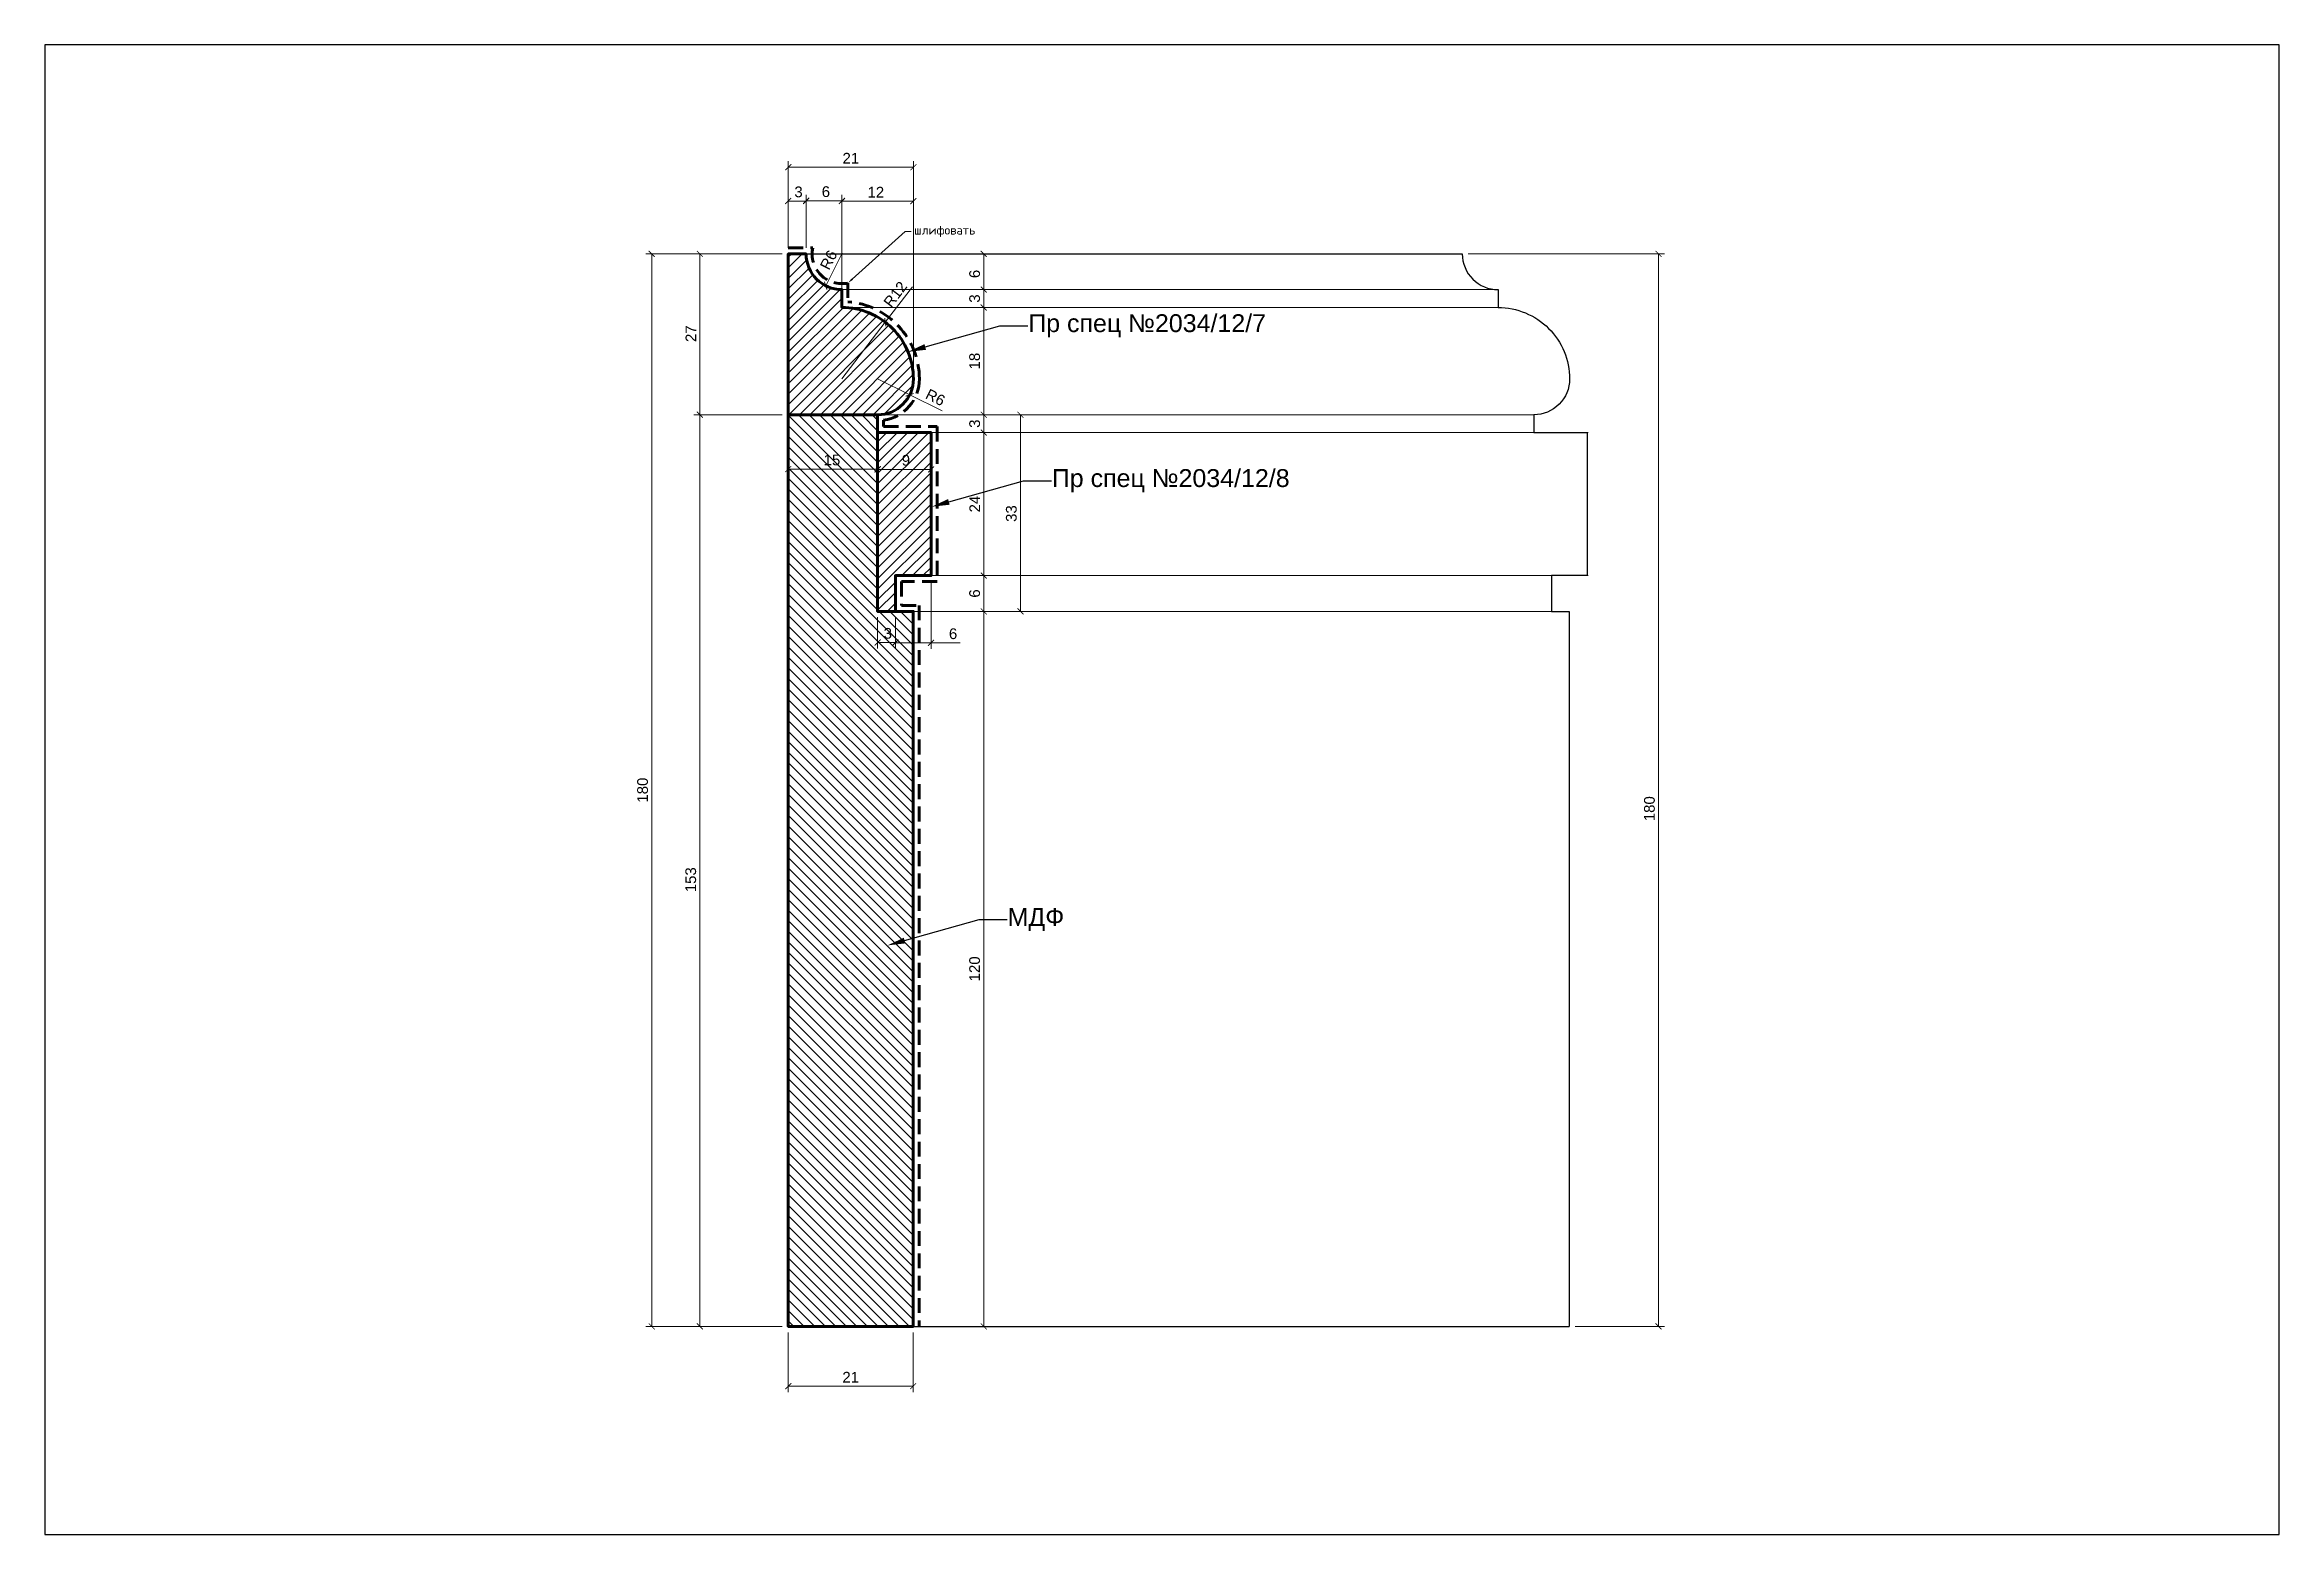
# Model space of a CAD drawing. Header units: inches. Extents: x -310 to 65, y 1039 to 1289.
import ezdxf
from ezdxf import colors
from ezdxf.entities.mleader import LeaderData, LeaderLine
from ezdxf.math import Vec2, Vec3

# ---------------------------------------------------------------- set-up
doc = ezdxf.new("R2010")
doc.units = ezdxf.units.IN
doc.header["$MEASUREMENT"] = 0
doc.linetypes.add('HIDDEN', pattern=[0.375, 0.25, -0.125])
doc.layers.add('Outside panel', color=7, linetype='Continuous', lineweight=18, true_color=0x7f5e57)
doc.layers.add('линия 50', color=1, linetype='Continuous', lineweight=140)
doc.layers.add('служебный слой РАЗМЕРЫ', color=7, linetype='Continuous', lineweight=9)
doc.layers.add('размеры в модели', color=7, linetype='Continuous')
doc.styles.get("Standard").update_dxf_attribs({"font": 'arial.ttf'})
doc.styles.add('ЕСКД профили текст', font='isocpeur.ttf')
doc.dimstyles.new('M_1', dxfattribs={"dimtxt": 1.8, "dimasz": 1, "dimexe": 1, "dimexo": 1, "dimgap": 0.6, "dimtad": 1, "dimdec": 0, "dimdsep": 46, "dimtxsty": 'Standard', "dimblk": 'ARCHTICK', "dimcen": -5, "dimclrd": 7, "dimclre": 7, "dimclrt": 7, "dimadec": 0, "dimazin": 0, "dimtfac": 1, "dimtdec": 0, "dimtmove": 0, "dimatfit": 3, "dimfxl": 1, "dimtolj": 1, "dimtzin": 0, "dimlwd": 5, "dimlwe": 5, "dimarcsym": 0})
pattern_1 = [(45, (-314328.9568, 92014.461), (-0.8838834765, 0.8838834765), [])]

# ---------------------------------------------------------------- blocks, each defined once
blk = doc.blocks.new('_ArchTick')
at = {"color": 0, "linetype": 'ByBlock', "const_width": 0.15}
blk.add_lwpolyline([(-0.5, -0.5), (0.5, 0.5)], dxfattribs=at)
blk = doc.blocks.new('*D25')
at = {"color": 7, "lineweight": 5, "ltscale": 1000, "transparency": 16777216}
for p, q in [((-71.11, 1253.52), (-38.18, 1253.52)), ((-39.18, 1253.52), (-39.18, 1073.52)), ((-53.15, 1073.52), (-38.18, 1073.52))]:
    blk.add_line(p, q, dxfattribs=at)
at = {"layer": 'Defpoints', "color": 0, "ltscale": 1000, "transparency": 16777216}
for p in [(-72.11, 1253.52), (-54.15, 1073.52), (-39.18, 1073.52)]:
    blk.add_point(p, dxfattribs=at)
at = {"color": 7, "lineweight": 5, "ltscale": 1000, "transparency": 16777216}
for p, rotation in [((-39.18, 1253.52), 90), ((-39.18, 1073.52), 270)]:
    blk.add_blockref('_ArchTick', p, dxfattribs=dict(at, rotation=rotation))
at = {"color": 7, "ltscale": 1000, "transparency": 16777216, "insert": (-40.7, 1160.4), "char_height": 1.8, "attachment_point": 5, "rotation": 90}
blk.add_mtext('\\A1;180', dxfattribs=at)
blk = doc.blocks.new('*D24')
at = {"layer": 'Defpoints', "color": 0, "ltscale": 1000, "transparency": 16777216}
for p in [(-164.22, 1262.37), (-176.22, 1244.52), (-164.22, 1232.52)]:
    blk.add_point(p, dxfattribs=at)
at = {"layer": 'размеры в модели', "color": 7, "lineweight": 5, "ltscale": 1000, "transparency": 16777216}
for p, q in [((-176.22, 1245.52), (-176.22, 1263.37)), ((-176.22, 1262.37), (-164.22, 1262.37)), ((-164.22, 1233.52), (-164.22, 1263.37))]:
    blk.add_line(p, q, dxfattribs=at)
at = {"layer": 'размеры в модели', "color": 7, "lineweight": 5, "ltscale": 1000, "transparency": 16777216, "rotation": 180}
blk.add_blockref('_ArchTick', (-176.22, 1262.37), dxfattribs=at)
at = {"layer": 'размеры в модели', "color": 7, "lineweight": 5, "ltscale": 1000, "transparency": 16777216}
blk.add_blockref('_ArchTick', (-164.22, 1262.37), dxfattribs=at)
at = {"layer": 'размеры в модели', "color": 7, "ltscale": 1000, "transparency": 16777216, "insert": (-170.53, 1263.87), "char_height": 1.8, "attachment_point": 5}
blk.add_mtext('\\A1;12', dxfattribs=at)
blk = doc.blocks.new('*D23')
at = {"layer": 'Defpoints', "color": 0, "ltscale": 1000, "transparency": 16777216}
for p in [(-176.22, 1262.43), (-182.22, 1253.52), (-176.22, 1247.52)]:
    blk.add_point(p, dxfattribs=at)
at = {"layer": 'размеры в модели', "color": 7, "lineweight": 5, "ltscale": 1000, "transparency": 16777216}
for p, q in [((-182.22, 1254.52), (-182.22, 1263.43)), ((-182.22, 1262.43), (-176.22, 1262.43)), ((-176.22, 1248.52), (-176.22, 1263.43))]:
    blk.add_line(p, q, dxfattribs=at)
at = {"layer": 'размеры в модели', "color": 7, "lineweight": 5, "ltscale": 1000, "transparency": 16777216, "rotation": 180}
blk.add_blockref('_ArchTick', (-182.22, 1262.43), dxfattribs=at)
at = {"layer": 'размеры в модели', "color": 7, "lineweight": 5, "ltscale": 1000, "transparency": 16777216}
blk.add_blockref('_ArchTick', (-176.22, 1262.43), dxfattribs=at)
at = {"layer": 'размеры в модели', "color": 7, "ltscale": 1000, "transparency": 16777216, "insert": (-178.91, 1263.95), "char_height": 1.8, "attachment_point": 5}
blk.add_mtext('\\A1;6', dxfattribs=at)
blk = doc.blocks.new('*D22')
at = {"layer": 'Defpoints', "color": 0, "ltscale": 1000, "transparency": 16777216}
for p in [(-170.22, 1226.52), (-170.22, 1193.52), (-146.26, 1193.52)]:
    blk.add_point(p, dxfattribs=at)
at = {"layer": 'размеры в модели', "color": 7, "lineweight": 5, "ltscale": 1000, "transparency": 16777216}
for p, q in [((-169.22, 1226.52), (-145.26, 1226.52)), ((-146.26, 1226.52), (-146.26, 1193.52)), ((-169.22, 1193.52), (-145.26, 1193.52))]:
    blk.add_line(p, q, dxfattribs=at)
for p, rotation in [((-146.26, 1226.52), 90), ((-146.26, 1193.52), 270)]:
    blk.add_blockref('_ArchTick', p, dxfattribs=dict(at, rotation=rotation))
at = {"layer": 'размеры в модели', "color": 7, "ltscale": 1000, "transparency": 16777216, "insert": (-147.78, 1209.93), "char_height": 1.8, "attachment_point": 5, "rotation": 90}
blk.add_mtext('\\A1;33', dxfattribs=at)
blk = doc.blocks.new('*D21')
at = {"layer": 'Defpoints', "color": 0, "ltscale": 1000, "transparency": 16777216}
for p in [(-185.22, 1226.52), (-170.22, 1226.52), (-170.22, 1217.4)]:
    blk.add_point(p, dxfattribs=at)
at = {"layer": 'размеры в модели', "color": 7, "lineweight": 5, "ltscale": 1000, "transparency": 16777216}
for p, q in [((-185.22, 1225.52), (-185.22, 1216.4)), ((-170.22, 1225.52), (-170.22, 1216.4)), ((-185.22, 1217.4), (-170.22, 1217.4))]:
    blk.add_line(p, q, dxfattribs=at)
at = {"layer": 'размеры в модели', "color": 7, "lineweight": 5, "ltscale": 1000, "transparency": 16777216, "rotation": 180}
blk.add_blockref('_ArchTick', (-185.22, 1217.4), dxfattribs=at)
at = {"layer": 'размеры в модели', "color": 7, "lineweight": 5, "ltscale": 1000, "transparency": 16777216}
blk.add_blockref('_ArchTick', (-170.22, 1217.4), dxfattribs=at)
at = {"layer": 'размеры в модели', "color": 7, "ltscale": 1000, "transparency": 16777216, "insert": (-177.89, 1218.92), "char_height": 1.8, "attachment_point": 5}
blk.add_mtext('\\A1;15', dxfattribs=at)
blk = doc.blocks.new('*D20')
at = {"layer": 'Defpoints', "color": 0, "ltscale": 1000, "transparency": 16777216}
for p in [(-161.26, 1199.52), (-167.24, 1193.52), (-161.26, 1188.24)]:
    blk.add_point(p, dxfattribs=at)
at = {"layer": 'размеры в модели', "color": 7, "lineweight": 5, "ltscale": 1000, "transparency": 16777216}
for p, q in [((-161.26, 1198.52), (-161.26, 1187.24)), ((-167.24, 1192.52), (-167.24, 1187.24)), ((-167.24, 1188.24), (-161.26, 1188.24)), ((-161.26, 1188.24), (-156.36, 1188.24))]:
    blk.add_line(p, q, dxfattribs=at)
at = {"layer": 'размеры в модели', "color": 7, "lineweight": 5, "ltscale": 1000, "transparency": 16777216, "rotation": 180}
blk.add_blockref('_ArchTick', (-167.24, 1188.24), dxfattribs=at)
at = {"layer": 'размеры в модели', "color": 7, "lineweight": 5, "ltscale": 1000, "transparency": 16777216}
blk.add_blockref('_ArchTick', (-161.26, 1188.24), dxfattribs=at)
at = {"layer": 'размеры в модели', "color": 7, "ltscale": 1000, "transparency": 16777216, "insert": (-157.56, 1189.76), "char_height": 1.8, "attachment_point": 5}
blk.add_mtext('\\A1;6', dxfattribs=at)
blk = doc.blocks.new('*D19')
at = {"layer": 'Defpoints', "color": 0, "ltscale": 1000, "transparency": 16777216}
for p in [(-170.22, 1193.52), (-167.24, 1193.52), (-167.24, 1188.3)]:
    blk.add_point(p, dxfattribs=at)
at = {"layer": 'размеры в модели', "color": 7, "lineweight": 5, "ltscale": 1000, "transparency": 16777216}
for p, q in [((-170.22, 1192.52), (-170.22, 1187.3)), ((-167.24, 1192.52), (-167.24, 1187.3)), ((-170.22, 1188.3), (-167.24, 1188.3))]:
    blk.add_line(p, q, dxfattribs=at)
at = {"layer": 'размеры в модели', "color": 7, "lineweight": 5, "ltscale": 1000, "transparency": 16777216, "rotation": 180}
blk.add_blockref('_ArchTick', (-170.22, 1188.3), dxfattribs=at)
at = {"layer": 'размеры в модели', "color": 7, "lineweight": 5, "ltscale": 1000, "transparency": 16777216}
blk.add_blockref('_ArchTick', (-167.24, 1188.3), dxfattribs=at)
at = {"layer": 'размеры в модели', "color": 7, "ltscale": 1000, "transparency": 16777216, "insert": (-168.52, 1189.82), "char_height": 1.8, "attachment_point": 5}
blk.add_mtext('\\A1;3', dxfattribs=at)
blk = doc.blocks.new('*D18')
at = {"layer": 'Defpoints', "color": 0, "ltscale": 1000, "transparency": 16777216}
for p in [(-170.22, 1223.52), (-161.26, 1223.52), (-161.26, 1217.35)]:
    blk.add_point(p, dxfattribs=at)
at = {"layer": 'размеры в модели', "color": 7, "lineweight": 5, "ltscale": 1000, "transparency": 16777216}
for p, q in [((-170.22, 1222.52), (-170.22, 1216.35)), ((-161.26, 1222.52), (-161.26, 1216.35)), ((-170.22, 1217.35), (-161.26, 1217.35))]:
    blk.add_line(p, q, dxfattribs=at)
at = {"layer": 'размеры в модели', "color": 7, "lineweight": 5, "ltscale": 1000, "transparency": 16777216, "rotation": 180}
blk.add_blockref('_ArchTick', (-170.22, 1217.35), dxfattribs=at)
at = {"layer": 'размеры в модели', "color": 7, "lineweight": 5, "ltscale": 1000, "transparency": 16777216}
blk.add_blockref('_ArchTick', (-161.26, 1217.35), dxfattribs=at)
at = {"layer": 'размеры в модели', "color": 7, "ltscale": 1000, "transparency": 16777216, "insert": (-165.48, 1218.87), "char_height": 1.8, "attachment_point": 5}
blk.add_mtext('\\A1;9', dxfattribs=at)
blk = doc.blocks.new('*D17')
at = {"layer": 'Defpoints', "color": 0, "ltscale": 1000, "transparency": 16777216}
for p in [(-170.22, 1232.52), (-164.84, 1229.86)]:
    blk.add_point(p, dxfattribs=at)
at = {"layer": 'размеры в модели', "color": 7, "lineweight": 5, "ltscale": 1000, "transparency": 16777216}
for p in [(-170.22, 1232.52), (-159.37, 1227.15)]:
    blk.add_line(p, (-164.84, 1229.86), dxfattribs=at)
at = {"layer": 'размеры в модели', "color": 7, "lineweight": 5, "ltscale": 1000, "transparency": 16777216, "rotation": 153.6783360637054}
blk.add_blockref('_ArchTick', (-164.84, 1229.86), dxfattribs=at)
at = {"layer": 'размеры в модели', "color": 7, "ltscale": 1000, "transparency": 16777216, "insert": (-160.53, 1229.42), "char_height": 1.8, "attachment_point": 5, "rotation": 333.6783}
blk.add_mtext('\\A1;R6', dxfattribs=at)
blk = doc.blocks.new('*D16')
at = {"layer": 'Defpoints', "color": 0, "ltscale": 1000, "transparency": 16777216}
for p in [(-168.94, 1242.06), (-176.22, 1232.52)]:
    blk.add_point(p, dxfattribs=at)
at = {"layer": 'размеры в модели', "color": 7, "lineweight": 5, "ltscale": 1000, "transparency": 16777216}
for p in [(-164.4, 1248.01), (-176.22, 1232.52)]:
    blk.add_line(p, (-168.94, 1242.06), dxfattribs=at)
at = {"layer": 'размеры в модели', "color": 7, "lineweight": 5, "ltscale": 1000, "transparency": 16777216, "rotation": 232.6815965781107}
blk.add_blockref('_ArchTick', (-168.94, 1242.06), dxfattribs=at)
at = {"layer": 'размеры в модели', "color": 7, "ltscale": 1000, "transparency": 16777216, "insert": (-167.26, 1246.74), "char_height": 1.8, "attachment_point": 5, "rotation": 52.6816}
blk.add_mtext('\\A1;R12', dxfattribs=at)
blk = doc.blocks.new('*D15')
at = {"layer": 'Defpoints', "color": 0, "ltscale": 1000, "transparency": 16777216}
for p in [(-176.22, 1253.52), (-178.94, 1248.17)]:
    blk.add_point(p, dxfattribs=at)
at = {"layer": 'размеры в модели', "color": 7, "lineweight": 5, "ltscale": 1000, "transparency": 16777216}
blk.add_line((-176.16, 1253.63), (-178.94, 1248.17), dxfattribs=at)
at = {"layer": 'размеры в модели', "color": 7, "lineweight": 5, "ltscale": 1000, "transparency": 16777216, "rotation": 242.9804049299694}
blk.add_blockref('_ArchTick', (-178.94, 1248.17), dxfattribs=at)
at = {"layer": 'размеры в модели', "color": 7, "ltscale": 1000, "transparency": 16777216, "insert": (-178.44, 1252.49), "char_height": 1.8, "attachment_point": 5, "rotation": 62.9804}
blk.add_mtext('\\A1;R6', dxfattribs=at)
blk = doc.blocks.new('*D14')
at = {"layer": 'Defpoints', "color": 0, "ltscale": 1000, "transparency": 16777216}
for p in [(-167.24, 1193.52), (-164.26, 1073.52), (-152.42, 1073.52)]:
    blk.add_point(p, dxfattribs=at)
at = {"layer": 'размеры в модели', "color": 7, "lineweight": 5, "ltscale": 1000, "transparency": 16777216}
for p, q in [((-166.24, 1193.52), (-151.42, 1193.52)), ((-152.42, 1193.52), (-152.42, 1073.52)), ((-163.26, 1073.52), (-151.42, 1073.52))]:
    blk.add_line(p, q, dxfattribs=at)
for p, rotation in [((-152.42, 1193.52), 90), ((-152.42, 1073.52), 270)]:
    blk.add_blockref('_ArchTick', p, dxfattribs=dict(at, rotation=rotation))
at = {"layer": 'размеры в модели', "color": 7, "ltscale": 1000, "transparency": 16777216, "insert": (-153.94, 1133.52), "char_height": 1.8, "attachment_point": 5, "rotation": 90}
blk.add_mtext('\\A1;120', dxfattribs=at)
blk = doc.blocks.new('*D13')
at = {"layer": 'Defpoints', "color": 0, "ltscale": 1000, "transparency": 16777216}
for p in [(-161.26, 1199.52), (-167.24, 1193.52), (-152.42, 1193.52)]:
    blk.add_point(p, dxfattribs=at)
at = {"layer": 'размеры в модели', "color": 7, "lineweight": 5, "ltscale": 1000, "transparency": 16777216}
for p, q in [((-160.26, 1199.52), (-151.42, 1199.52)), ((-152.42, 1199.52), (-152.42, 1193.52)), ((-166.24, 1193.52), (-151.42, 1193.52))]:
    blk.add_line(p, q, dxfattribs=at)
for p, rotation in [((-152.42, 1199.52), 90), ((-152.42, 1193.52), 270)]:
    blk.add_blockref('_ArchTick', p, dxfattribs=dict(at, rotation=rotation))
at = {"layer": 'размеры в модели', "color": 7, "ltscale": 1000, "transparency": 16777216, "insert": (-153.94, 1196.52), "char_height": 1.8, "attachment_point": 5, "rotation": 90}
blk.add_mtext('\\A1;6', dxfattribs=at)
blk = doc.blocks.new('*D12')
at = {"layer": 'Defpoints', "color": 0, "ltscale": 1000, "transparency": 16777216}
for p in [(-170.22, 1223.52), (-161.26, 1199.52), (-152.42, 1199.52)]:
    blk.add_point(p, dxfattribs=at)
at = {"layer": 'размеры в модели', "color": 7, "lineweight": 5, "ltscale": 1000, "transparency": 16777216}
for p, q in [((-169.22, 1223.52), (-151.42, 1223.52)), ((-152.42, 1223.52), (-152.42, 1199.52)), ((-160.26, 1199.52), (-151.42, 1199.52))]:
    blk.add_line(p, q, dxfattribs=at)
for p, rotation in [((-152.42, 1223.52), 90), ((-152.42, 1199.52), 270)]:
    blk.add_blockref('_ArchTick', p, dxfattribs=dict(at, rotation=rotation))
at = {"layer": 'размеры в модели', "color": 7, "ltscale": 1000, "transparency": 16777216, "insert": (-153.92, 1211.52), "char_height": 1.8, "attachment_point": 5, "rotation": 90}
blk.add_mtext('\\A1;24', dxfattribs=at)
blk = doc.blocks.new('*D11')
at = {"layer": 'Defpoints', "color": 0, "ltscale": 1000, "transparency": 16777216}
for p in [(-170.22, 1226.52), (-170.22, 1223.52), (-152.42, 1223.52)]:
    blk.add_point(p, dxfattribs=at)
at = {"layer": 'размеры в модели', "color": 7, "lineweight": 5, "ltscale": 1000, "transparency": 16777216}
for p, q in [((-169.22, 1226.52), (-151.42, 1226.52)), ((-152.42, 1226.52), (-152.42, 1223.52)), ((-169.22, 1223.52), (-151.42, 1223.52))]:
    blk.add_line(p, q, dxfattribs=at)
for p, rotation in [((-152.42, 1226.52), 90), ((-152.42, 1223.52), 270)]:
    blk.add_blockref('_ArchTick', p, dxfattribs=dict(at, rotation=rotation))
at = {"layer": 'размеры в модели', "color": 7, "ltscale": 1000, "transparency": 16777216, "insert": (-153.94, 1225.02), "char_height": 1.8, "attachment_point": 5, "rotation": 90}
blk.add_mtext('\\A1;3', dxfattribs=at)
blk = doc.blocks.new('*D10')
at = {"layer": 'Defpoints', "color": 0, "ltscale": 1000, "transparency": 16777216}
for p in [(-176.22, 1244.52), (-170.22, 1226.52), (-152.42, 1226.52)]:
    blk.add_point(p, dxfattribs=at)
at = {"layer": 'размеры в модели', "color": 7, "lineweight": 5, "ltscale": 1000, "transparency": 16777216}
for p, q in [((-175.22, 1244.52), (-151.42, 1244.52)), ((-152.42, 1244.52), (-152.42, 1226.52)), ((-169.22, 1226.52), (-151.42, 1226.52))]:
    blk.add_line(p, q, dxfattribs=at)
for p, rotation in [((-152.42, 1244.52), 90), ((-152.42, 1226.52), 270)]:
    blk.add_blockref('_ArchTick', p, dxfattribs=dict(at, rotation=rotation))
at = {"layer": 'размеры в модели', "color": 7, "ltscale": 1000, "transparency": 16777216, "insert": (-153.94, 1235.52), "char_height": 1.8, "attachment_point": 5, "rotation": 90}
blk.add_mtext('\\A1;18', dxfattribs=at)
blk = doc.blocks.new('*D9')
at = {"layer": 'Defpoints', "color": 0, "ltscale": 1000, "transparency": 16777216}
for p in [(-176.22, 1247.52), (-176.22, 1244.52), (-152.42, 1244.52)]:
    blk.add_point(p, dxfattribs=at)
at = {"layer": 'размеры в модели', "color": 7, "lineweight": 5, "ltscale": 1000, "transparency": 16777216}
for p, q in [((-175.22, 1247.52), (-151.42, 1247.52)), ((-152.42, 1247.52), (-152.42, 1244.52)), ((-175.22, 1244.52), (-151.42, 1244.52))]:
    blk.add_line(p, q, dxfattribs=at)
for p, rotation in [((-152.42, 1247.52), 90), ((-152.42, 1244.52), 270)]:
    blk.add_blockref('_ArchTick', p, dxfattribs=dict(at, rotation=rotation))
at = {"layer": 'размеры в модели', "color": 7, "ltscale": 1000, "transparency": 16777216, "insert": (-153.94, 1246.02), "char_height": 1.8, "attachment_point": 5, "rotation": 90}
blk.add_mtext('\\A1;3', dxfattribs=at)
blk = doc.blocks.new('*D8')
at = {"layer": 'Defpoints', "color": 0, "ltscale": 1000, "transparency": 16777216}
for p in [(-182.22, 1253.52), (-176.22, 1247.52), (-152.42, 1247.52)]:
    blk.add_point(p, dxfattribs=at)
at = {"layer": 'размеры в модели', "color": 7, "lineweight": 5, "ltscale": 1000, "transparency": 16777216}
for p, q in [((-181.22, 1253.52), (-151.42, 1253.52)), ((-152.42, 1253.52), (-152.42, 1247.52)), ((-175.22, 1247.52), (-151.42, 1247.52))]:
    blk.add_line(p, q, dxfattribs=at)
for p, rotation in [((-152.42, 1253.52), 90), ((-152.42, 1247.52), 270)]:
    blk.add_blockref('_ArchTick', p, dxfattribs=dict(at, rotation=rotation))
at = {"layer": 'размеры в модели', "color": 7, "ltscale": 1000, "transparency": 16777216, "insert": (-153.94, 1250.15), "char_height": 1.8, "attachment_point": 5, "rotation": 90}
blk.add_mtext('\\A1;6', dxfattribs=at)
blk = doc.blocks.new('*D7')
at = {"layer": 'Defpoints', "color": 0, "ltscale": 1000, "transparency": 16777216}
for p in [(-182.22, 1262.39), (-185.22, 1253.71), (-182.22, 1253.52)]:
    blk.add_point(p, dxfattribs=at)
at = {"layer": 'размеры в модели', "color": 7, "lineweight": 5, "ltscale": 1000, "transparency": 16777216}
for p, q in [((-185.22, 1254.71), (-185.22, 1263.39)), ((-185.22, 1262.39), (-182.22, 1262.39)), ((-182.22, 1254.52), (-182.22, 1263.39))]:
    blk.add_line(p, q, dxfattribs=at)
at = {"layer": 'размеры в модели', "color": 7, "lineweight": 5, "ltscale": 1000, "transparency": 16777216, "rotation": 180}
blk.add_blockref('_ArchTick', (-185.22, 1262.39), dxfattribs=at)
at = {"layer": 'размеры в модели', "color": 7, "lineweight": 5, "ltscale": 1000, "transparency": 16777216}
blk.add_blockref('_ArchTick', (-182.22, 1262.39), dxfattribs=at)
at = {"layer": 'размеры в модели', "color": 7, "ltscale": 1000, "transparency": 16777216, "insert": (-183.5, 1263.91), "char_height": 1.8, "attachment_point": 5}
blk.add_mtext('\\A1;3', dxfattribs=at)
blk = doc.blocks.new('*D6')
at = {"layer": 'Defpoints', "color": 0, "ltscale": 1000, "transparency": 16777216}
for p in [(-185.22, 1226.52), (-200.06, 1073.52), (-185.22, 1073.52)]:
    blk.add_point(p, dxfattribs=at)
at = {"layer": 'размеры в модели', "color": 7, "lineweight": 5, "ltscale": 1000, "transparency": 16777216}
for p, q in [((-186.22, 1226.52), (-201.06, 1226.52)), ((-200.06, 1226.52), (-200.06, 1073.52)), ((-186.22, 1073.52), (-201.06, 1073.52))]:
    blk.add_line(p, q, dxfattribs=at)
for p, rotation in [((-200.06, 1226.52), 90), ((-200.06, 1073.52), 270)]:
    blk.add_blockref('_ArchTick', p, dxfattribs=dict(at, rotation=rotation))
at = {"layer": 'размеры в модели', "color": 7, "ltscale": 1000, "transparency": 16777216, "insert": (-201.58, 1148.48), "char_height": 1.8, "attachment_point": 5, "rotation": 90}
blk.add_mtext('\\A1;153', dxfattribs=at)
blk = doc.blocks.new('*D5')
at = {"layer": 'Defpoints', "color": 0, "ltscale": 1000, "transparency": 16777216}
for p in [(-185.22, 1253.52), (-200.06, 1226.52), (-185.22, 1226.52)]:
    blk.add_point(p, dxfattribs=at)
at = {"layer": 'размеры в модели', "color": 7, "lineweight": 5, "ltscale": 1000, "transparency": 16777216}
for p, q in [((-186.22, 1253.52), (-201.06, 1253.52)), ((-200.06, 1253.52), (-200.06, 1226.52)), ((-186.22, 1226.52), (-201.06, 1226.52))]:
    blk.add_line(p, q, dxfattribs=at)
for p, rotation in [((-200.06, 1253.52), 90), ((-200.06, 1226.52), 270)]:
    blk.add_blockref('_ArchTick', p, dxfattribs=dict(at, rotation=rotation))
at = {"layer": 'размеры в модели', "color": 7, "ltscale": 1000, "transparency": 16777216, "insert": (-201.56, 1240.12), "char_height": 1.8, "attachment_point": 5, "rotation": 90}
blk.add_mtext('\\A1;27', dxfattribs=at)
blk = doc.blocks.new('*D4')
at = {"layer": 'Defpoints', "color": 0, "ltscale": 1000, "transparency": 16777216}
for p in [(-208.14, 1253.52), (-185.22, 1253.52), (-185.22, 1073.52)]:
    blk.add_point(p, dxfattribs=at)
at = {"layer": 'размеры в модели', "color": 7, "lineweight": 5, "ltscale": 1000, "transparency": 16777216}
for p, q in [((-186.22, 1253.52), (-209.14, 1253.52)), ((-208.14, 1073.52), (-208.14, 1253.52)), ((-186.22, 1073.52), (-209.14, 1073.52))]:
    blk.add_line(p, q, dxfattribs=at)
for p, rotation in [((-208.14, 1253.52), 90), ((-208.14, 1073.52), 270)]:
    blk.add_blockref('_ArchTick', p, dxfattribs=dict(at, rotation=rotation))
at = {"layer": 'размеры в модели', "color": 7, "ltscale": 1000, "transparency": 16777216, "insert": (-209.66, 1163.52), "char_height": 1.8, "attachment_point": 5, "rotation": 90}
blk.add_mtext('\\A1;180', dxfattribs=at)
blk = doc.blocks.new('*D3')
at = {"layer": 'Defpoints', "color": 0, "ltscale": 1000, "transparency": 16777216}
for p in [(-185.22, 1268.06), (-185.22, 1253.52), (-164.22, 1232.52)]:
    blk.add_point(p, dxfattribs=at)
at = {"layer": 'размеры в модели', "color": 7, "lineweight": 5, "ltscale": 1000, "transparency": 16777216}
for p, q in [((-185.22, 1254.52), (-185.22, 1269.06)), ((-164.22, 1268.06), (-185.22, 1268.06)), ((-164.22, 1233.52), (-164.22, 1269.06))]:
    blk.add_line(p, q, dxfattribs=at)
at = {"layer": 'размеры в модели', "color": 7, "lineweight": 5, "ltscale": 1000, "transparency": 16777216, "rotation": 180}
blk.add_blockref('_ArchTick', (-185.22, 1268.06), dxfattribs=at)
at = {"layer": 'размеры в модели', "color": 7, "lineweight": 5, "ltscale": 1000, "transparency": 16777216}
blk.add_blockref('_ArchTick', (-164.22, 1268.06), dxfattribs=at)
at = {"layer": 'размеры в модели', "color": 7, "ltscale": 1000, "transparency": 16777216, "insert": (-174.72, 1269.57), "char_height": 1.8, "attachment_point": 5}
blk.add_mtext('\\A1;21', dxfattribs=at)

msp = doc.modelspace()

# ---------------------------------------------------------------- hatches: boundary and pattern name
at = {"layer": 'Outside panel', "ltscale": 1000}
h = msp.add_hatch(dxfattribs=at)
h.set_pattern_fill('ANSI31', color=256, scale=10)
h.set_pattern_definition(pattern_1)
h.paths.add_polyline_path([(-176.22, 1247.52, -0.414214), (-182.22, 1253.52), (-185.22, 1253.52), (-185.22, 1226.52), (-170.22, 1226.52, 0.414214), (-164.22, 1232.52, 0.414214), (-176.22, 1244.52)])
h = msp.add_hatch(dxfattribs=at)
h.set_pattern_fill('ANSI31', color=5, scale=10, angle=90)
h.set_pattern_definition([(135, (-310254.0103, 95878.7138), (-0.8838834765, -0.8838834765), [])])
h.paths.add_polyline_path([(-170.22, 1226.52), (-185.22, 1226.52), (-185.22, 1073.52), (-164.26, 1073.52), (-164.26, 1193.52), (-170.22, 1193.52)])
h = msp.add_hatch(dxfattribs=at)
h.set_pattern_fill('ANSI31', color=256, scale=10)
h.set_pattern_definition(pattern_1)
h.paths.add_polyline_path([(-161.26, 1223.52), (-170.22, 1223.52), (-170.22, 1193.52), (-167.24, 1193.52), (-167.24, 1199.52), (-161.26, 1199.52)])

# ---------------------------------------------------------------- linework, layer by layer
at = {"color": 7}
for p, q in [((-182.22, 1253.52), (-72.11, 1253.52)), ((-165.16, 1073.5), (-54.15, 1073.5))]:
    msp.add_line(p, q, dxfattribs=at)
at = {"color": 7, "lineweight": 15, "ltscale": 1000}
for p, q in [((-176.22, 1247.52), (-66.11, 1247.52)), ((-176.22, 1244.52), (-66.11, 1244.52)), ((-170.22, 1226.52), (-60.11, 1226.52)), ((-161.26, 1223.52), (-50.98, 1223.52)), ((-161.26, 1199.52), (-50.98, 1199.52)), ((-165.16, 1193.52), (-54.15, 1193.52))]:
    msp.add_line(p, q, dxfattribs=at)
at = {"color": 6, "ltscale": 1000}
msp.add_lwpolyline([(-310, 1038.62), (65, 1038.62), (65, 1288.62), (-310, 1288.62)], close=True, dxfattribs=at)
at = {"color": 7}
msp.add_lwpolyline([(-75.11, 1253.52), (-72.11, 1253.52, 0.414214), (-66.11, 1247.52), (-66.11, 1244.52, -0.414214), (-54.11, 1232.52, -0.414214), (-60.11, 1226.52), (-60.11, 1223.52), (-51.15, 1223.52), (-51.15, 1199.52), (-57.13, 1199.52), (-57.13, 1193.52), (-57.13, 1193.52), (-54.15, 1193.52), (-54.15, 1073.52)], format="xyb", dxfattribs=at)
at = {"layer": 'линия 50', "color": 1, "linetype": 'HIDDEN', "ltscale": 10, "true_color": 0xff0909}
msp.add_lwpolyline([(-185.22, 1254.52), (-181.11, 1254.52, 0.537735), (-175.22, 1248.62), (-175.22, 1245.48, -0.391837), (-163.22, 1232.52, -0.372825), (-169.22, 1225.59), (-169.22, 1224.52), (-160.26, 1224.52), (-160.26, 1198.52), (-166.24, 1198.52), (-166.24, 1194.52), (-163.26, 1194.52), (-163.26, 1073.52)], format="xyb", dxfattribs=at)
at = {"layer": 'линия 50', "color": 7}
msp.add_lwpolyline([(-185.22, 1226.52), (-185.22, 1253.52), (-182.22, 1253.52, 0.414214), (-176.22, 1247.52), (-176.22, 1244.52, -0.414214), (-164.22, 1232.52, -0.414214), (-170.22, 1226.52)], format="xyb", close=True, dxfattribs=at)
for points in [[(-170.22, 1226.52), (-170.22, 1193.52), (-164.26, 1193.52), (-164.26, 1073.52), (-185.22, 1073.52), (-185.22, 1226.52)], [(-167.24, 1193.52), (-170.22, 1193.52), (-170.22, 1223.52), (-161.26, 1223.52), (-161.26, 1199.52), (-167.24, 1199.52)]]:
    msp.add_lwpolyline(points, close=True, dxfattribs=at)

# ---------------------------------------------------------------- dimensions: what is measured, and where the dimension line sits
at = {"color": 5, "ltscale": 1000}
dim = msp.add_linear_dim(base=(-39.18, 1073.52), p1=(-72.11, 1253.52), p2=(-54.15, 1073.52), angle=90, dimstyle='M_1', dxfattribs=at)
dim.commit()
dim.dimension.update_dxf_attribs({"geometry": '*D25', "text_midpoint": (-39.18, 1160.4), "dimtype": 128})
at = {"layer": 'размеры в модели', "color": 5, "ltscale": 1000}
dim = msp.add_linear_dim(base=(-185.22, 1268.06), p1=(-164.22, 1232.52), p2=(-185.22, 1253.52), dimstyle='M_1', dxfattribs=at)
dim.commit()
dim.dimension.update_dxf_attribs({"geometry": '*D3', "text_midpoint": (-174.72, 1269.57)})
for base, p1, p2, picture, middle in [((-182.22, 1262.39), (-185.22, 1253.71), (-182.22, 1253.52), '*D7', (-183.5, 1262.39)), ((-176.22, 1262.43), (-182.22, 1253.52), (-176.22, 1247.52), '*D23', (-178.91, 1262.43)), ((-164.22, 1262.37), (-176.22, 1244.52), (-164.22, 1232.52), '*D24', (-170.53, 1262.37)), ((-170.22, 1217.4), (-185.22, 1226.52), (-170.22, 1226.52), '*D21', (-177.89, 1217.4)), ((-161.26, 1217.35), (-170.22, 1223.52), (-161.26, 1223.52), '*D18', (-165.48, 1217.35)), ((-161.26, 1188.24), (-167.24, 1193.52), (-161.26, 1199.52), '*D20', (-157.56, 1188.24)), ((-167.24, 1188.3), (-170.22, 1193.52), (-167.24, 1193.52), '*D19', (-168.52, 1188.3))]:
    dim = msp.add_linear_dim(base=base, p1=p1, p2=p2, dimstyle='M_1', dxfattribs=at)
    dim.commit()
    dim.dimension.update_dxf_attribs({"geometry": picture, "text_midpoint": middle, "dimtype": 128})
for base, p1, p2, picture, middle in [((-208.14, 1253.52), (-185.22, 1073.52), (-185.22, 1253.52), '*D4', (-209.66, 1163.52)), ((-152.42, 1244.52), (-176.22, 1247.52), (-176.22, 1244.52), '*D9', (-153.94, 1246.02)), ((-152.42, 1226.52), (-176.22, 1244.52), (-170.22, 1226.52), '*D10', (-153.94, 1235.52)), ((-152.42, 1223.52), (-170.22, 1226.52), (-170.22, 1223.52), '*D11', (-153.94, 1225.02)), ((-152.42, 1199.52), (-170.22, 1223.52), (-161.26, 1199.52), '*D12', (-153.92, 1211.52)), ((-152.42, 1193.52), (-161.26, 1199.52), (-167.24, 1193.52), '*D13', (-153.94, 1196.52)), ((-152.42, 1073.52), (-167.24, 1193.52), (-164.26, 1073.52), '*D14', (-153.94, 1133.52))]:
    dim = msp.add_linear_dim(base=base, p1=p1, p2=p2, angle=90, dimstyle='M_1', dxfattribs=at)
    dim.commit()
    dim.dimension.update_dxf_attribs({"geometry": picture, "text_midpoint": middle})
for base, p1, p2, picture, middle in [((-200.06, 1226.52), (-185.22, 1253.52), (-185.22, 1226.52), '*D5', (-200.06, 1240.12)), ((-152.42, 1247.52), (-182.22, 1253.52), (-176.22, 1247.52), '*D8', (-152.42, 1250.15)), ((-200.06, 1073.52), (-185.22, 1226.52), (-185.22, 1073.52), '*D6', (-200.06, 1148.48)), ((-146.26, 1193.52), (-170.22, 1226.52), (-170.22, 1193.52), '*D22', (-146.26, 1209.93))]:
    dim = msp.add_linear_dim(base=base, p1=p1, p2=p2, angle=90, dimstyle='M_1', dxfattribs=at)
    dim.commit()
    dim.dimension.update_dxf_attribs({"geometry": picture, "text_midpoint": middle, "dimtype": 128})
dim = msp.add_radius_dim(center=(-176.22, 1253.52), mpoint=(-178.94, 1248.17), dimstyle='M_1', dxfattribs=at)
dim.commit()
dim.dimension.update_dxf_attribs({"geometry": '*D15', "text_midpoint": (-177.09, 1251.8), "dimtype": 132})
for center, mpoint, picture, middle in [((-176.22, 1232.52), (-168.94, 1242.06), '*D16', (-167.26, 1246.74)), ((-170.22, 1232.52), (-164.84, 1229.86), '*D17', (-160.53, 1229.42))]:
    dim = msp.add_radius_dim(center=center, mpoint=mpoint, dimstyle='M_1', dxfattribs=at)
    dim.commit()
    dim.dimension.update_dxf_attribs({"geometry": picture, "text_midpoint": middle})
msp.add_linear_dim(base=(-164.26, 1063.49), p1=(-185.22, 1073.52), p2=(-164.26, 1073.52), dimstyle='M_1', dxfattribs=at).render()

# ---------------------------------------------------------------- leaders
at = {"color": 7, "ltscale": 1000}
ml = msp.add_multileader_mtext('Standard', dxfattribs=at)
ml.set_content('\\A1;Пр спец №2034/12/7  ', color=7)
ml.set_leader_properties()
ml.build(insert=Vec2(0, 0))
ml.multileader.update_dxf_attribs({"text_right_attachment_type": 6, "dogleg_length": 0.36, "arrow_head_size": 3})
ctx = ml.context
ctx.base_point, ctx.char_height, ctx.arrow_head_size, ctx.landing_gap_size, ctx.plane_origin = Vec3(-145.04, 1241.42), 3, 3, 0.09, Vec3(-183.69, 1234.35)
ctx.right_attachment = 6
notes = []
notes.append((ctx, [(1, (1, 1, 0), (-149.71, 1241.42), (1, 0), 4.68, [(0, [(-165.12, 1237.08)], 0, [])])]))
ctx.mtext.insert, ctx.mtext.flow_direction = Vec3(-144.95, 1243.39), 5
ml = msp.add_multileader_mtext('Standard', dxfattribs=at)
ml.set_content('\\A1;Пр спец №2034/12/8  ', color=7)
ml.set_leader_properties()
ml.build(insert=Vec2(0, 0))
ml.multileader.update_dxf_attribs({"text_right_attachment_type": 6, "dogleg_length": 0.36, "arrow_head_size": 3})
ctx = ml.context
ctx.base_point, ctx.char_height, ctx.arrow_head_size, ctx.landing_gap_size, ctx.plane_origin = Vec3(-141.08, 1215.42), 3, 3, 0.09, Vec3(-179.73, 1208.35)
ctx.right_attachment = 6
notes.append((ctx, [(1, (1, 1, 0), (-145.75, 1215.42), (1, 0), 4.68, [(0, [(-161.16, 1211.08)], 0, [])])]))
ctx.mtext.insert, ctx.mtext.flow_direction = Vec3(-140.99, 1217.39), 5
ml = msp.add_multileader_mtext('Standard', dxfattribs=at)
ml.set_content('\\A1;МДФ', color=7)
ml.set_leader_properties()
ml.build(insert=Vec2(0, 0))
ml.multileader.update_dxf_attribs({"text_right_attachment_type": 6, "dogleg_length": 0.36, "arrow_head_size": 3})
ctx = ml.context
ctx.base_point, ctx.char_height, ctx.arrow_head_size, ctx.landing_gap_size, ctx.plane_origin = Vec3(-148.51, 1141.81), 3, 3, 0.09, Vec3(-187.16, 1134.74)
ctx.right_attachment = 6
notes.append((ctx, [(1, (1, 1, 0), (-153.18, 1141.81), (1, 0), 4.68, [(0, [(-168.58, 1137.46)], 0, [])])]))
ctx.mtext.insert, ctx.mtext.flow_direction = Vec3(-148.42, 1143.73), 5
at = {"layer": 'служебный слой РАЗМЕРЫ'}
ml = msp.add_multileader_mtext('Standard', dxfattribs=at)
ml.set_content('\\A1;шлифовать', color=256, style='ЕСКД профили текст')
ml.set_leader_properties(color=256, linetype='ByLayer', lineweight=-1)
ml.build(insert=Vec2(0, 0))
ml.multileader.update_dxf_attribs({"dogleg_length": 1, "arrow_head_size": 1})
ctx = ml.context
ctx.base_point, ctx.char_height, ctx.arrow_head_size, ctx.landing_gap_size, ctx.plane_origin = Vec3(-164.62, 1257.28), 1.5, 1, 0.5, Vec3(-151.14, 1283.45)
notes.append((ctx, [(1, (1, 1, 0), (-165.62, 1257.28), (1, 0), 1, [(0, [(-175.22, 1248.62)], 0, [])])]))
ctx.mtext.insert, ctx.mtext.flow_direction = Vec3(-164.12, 1258.26), 5
for ctx, leaders in notes:
    for number, flags, end, landing, length, lines in leaders:
        leader = LeaderData()
        leader.index, (leader.has_last_leader_line, leader.has_dogleg_vector, leader.attachment_direction) = number, flags
        leader.last_leader_point, leader.dogleg_vector, leader.dogleg_length = Vec3(end), Vec3(landing), length
        for number, points, colour, breaks in lines:
            line = LeaderLine()
            line.index, line.vertices, line.color, line.breaks = number, Vec3.list(points), colors.encode_raw_color(colour), breaks
            leader.lines.append(line)
        ctx.leaders.append(leader)

doc.saveas('drawing.dxf')
